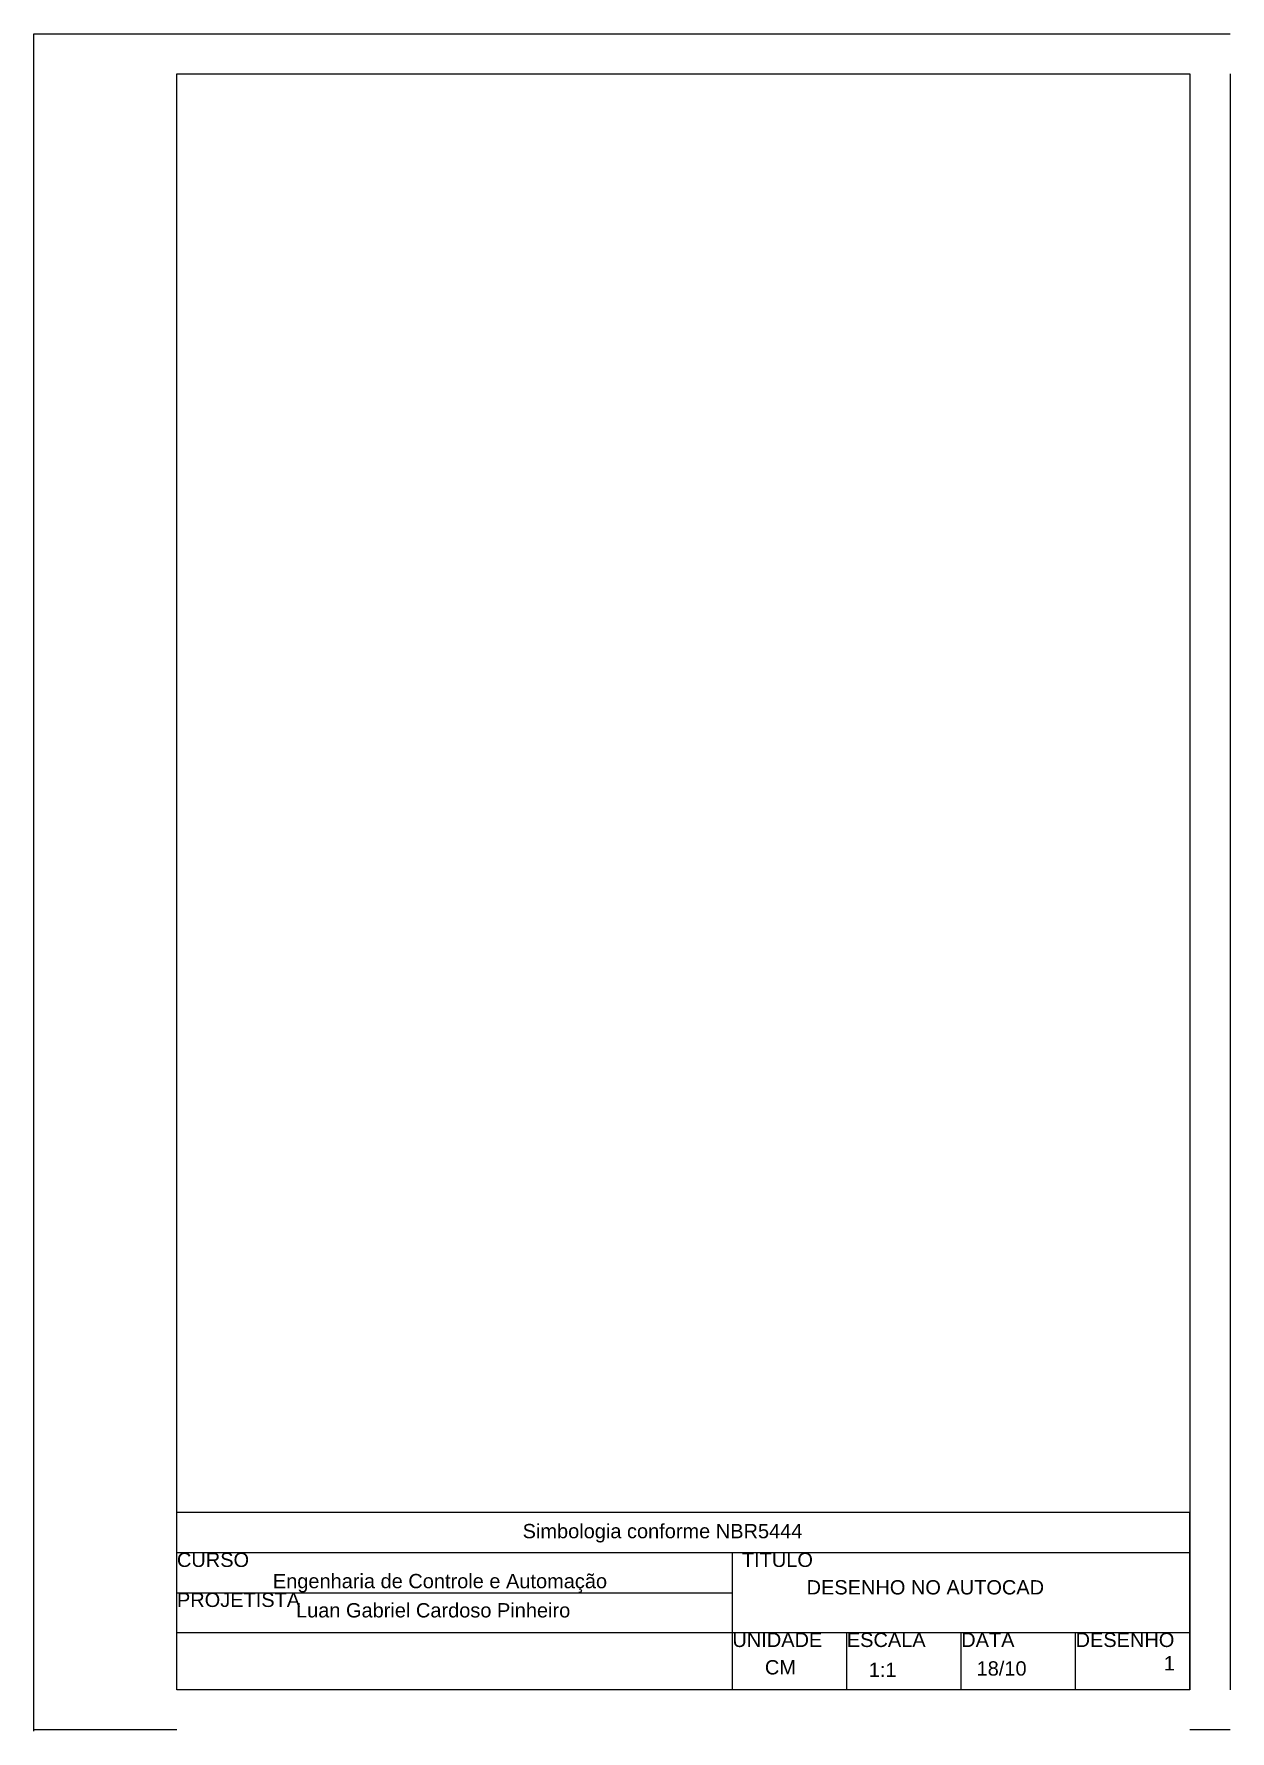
# Paper-space layout 'Layout3' of a CAD drawing. Header units: millimetres. Extents: x 0 to 209, y 0 to 297.
import ezdxf

# ---------------------------------------------------------------- set-up
doc = ezdxf.new("R2010")
doc.units = ezdxf.units.MM
doc.styles.get("Standard").update_dxf_attribs({"font": 'arial.ttf'})

psp = doc.layouts.new('Layout3')

# ---------------------------------------------------------------- linework, layer by layer
for p, q in [((0, 0), (0, 296.8)), ((0, 296.8), (209.12, 296.8)), ((0, 0.2), (0, 296.8)), ((25, 289.8), (202.12, 289.8)), ((25, 7.2), (25, 289.8)), ((202.12, 289.8), (202.12, 7.2)), ((209.12, 289.8), (209.12, 7.2)), ((202.12, 38.2), (25, 38.2)), ((25, 31.2), (25, 38.2)), ((202.12, 7.2), (202.12, 38.2)), ((25, 24.2), (25, 31.2)), ((25, 24.2), (25, 31.2)), ((25, 31.2), (122.12, 31.2)), ((122.12, 17.2), (122.12, 31.2)), ((122.12, 31.2), (202.12, 31.2)), ((25, 17.2), (25, 24.2)), ((25, 17.2), (25, 24.2)), ((25, 24.2), (122.12, 24.2)), ((25, 7.2), (25, 17.2)), ((25, 7.2), (25, 17.2)), ((202.12, 17.2), (25, 17.2)), ((122.12, 7.2), (122.12, 17.2)), ((142.12, 7.2), (142.12, 17.2)), ((162.12, 7.2), (162.12, 17.2)), ((182.12, 7.2), (182.12, 17.2)), ((202.12, 7.2), (202.12, 17.2)), ((202.12, 7.2), (25, 7.2)), ((202.12, 7.2), (122.12, 7.2)), ((162.12, 7.2), (142.12, 7.2)), ((182.12, 7.2), (162.12, 7.2)), ((202.12, 7.2), (182.12, 7.2)), ((202.12, 7.2), (202.12, 7.2)), ((25, 0.2), (0, 0.2)), ((209.12, 0.2), (202.12, 0.2))]:
    psp.add_line(p, q)

# ---------------------------------------------------------------- texts
at = {"char_height": 2.5, "attachment_point": 1}
for s, width, heights, insert in [('Simbologia conforme NBR5444', 100.5867, [0], (85.44, 36.22)), ('CURSO', 11.8841, [0], (25, 31.2)), ('TITULO', 16.436, [0], (123.78, 31.2)), ('Engenharia de Controle e Automação', 59.4033, [0], (41.77, 27.48)), ('PROJETISTA', 16.8863, [0], (25, 24.2)), ('DESENHO NO AUTOCAD', 54.8819, [0], (135.09, 26.39)), ('Luan Gabriel Cardoso Pinheiro', 59.2495, [7], (45.82, 22.37)), ('UNIDADE', 13.8182, [0], (122.12, 17.2)), ('ESCALA', 14.1131, [0], (142.12, 17.2)), ('DATA', 12.2642, [0], (162.12, 17.2)), ('DESENHO', 15.4175, [0], (182.12, 17.2)), ('CM', 8.8611, [0], (127.8, 12.4)), ('1:1', 12.5771, [0], (145.95, 11.97)), ('18/10', 13.8634, [0], (164.81, 12.2)), ('1', 17.2754, [0], (197.54, 13.11))]:
    psp.add_mtext_dynamic_manual_height_columns(s, width=width, gutter_width=12.5, heights=heights, dxfattribs=dict(at, insert=insert))

doc.saveas('drawing.dxf')
